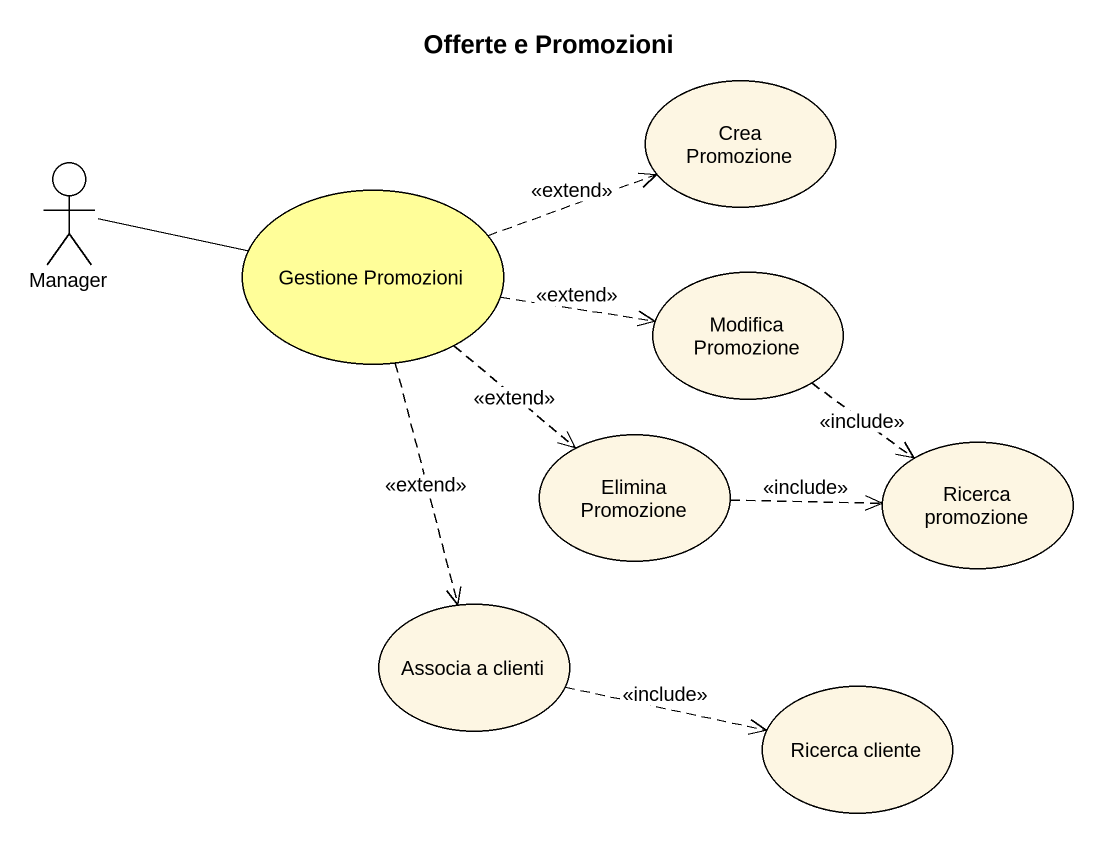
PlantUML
@startuml
title Offerte e Promozioni
usecase "Crea Promozione" as Crea_Promozione
actor Manager
usecase "Gestione Promozioni" as Gestione_Promozioni #FFFE99
usecase "Modifica Promozione" as Modifica_Promozione
usecase "Elimina Promozione" as Elimina_Promozione
usecase "Ricerca promozione" as Ricerca_promozione
usecase "Associa a clienti" as Associa_a_clienti
usecase "Ricerca cliente" as Ricerca_cliente
Manager -right- Gestione_Promozioni
Gestione_Promozioni .right.> Crea_Promozione : <<extend>>
Gestione_Promozioni .right.> Modifica_Promozione : <<extend>>
Gestione_Promozioni ..> Elimina_Promozione : <<extend>>
Gestione_Promozioni ..> Associa_a_clienti : <<extend>>
Modifica_Promozione ..> Ricerca_promozione : <<include>>
Elimina_Promozione .right.> Ricerca_promozione : <<include>>
Associa_a_clienti .right.> Ricerca_cliente : <<include>>
@enduml
